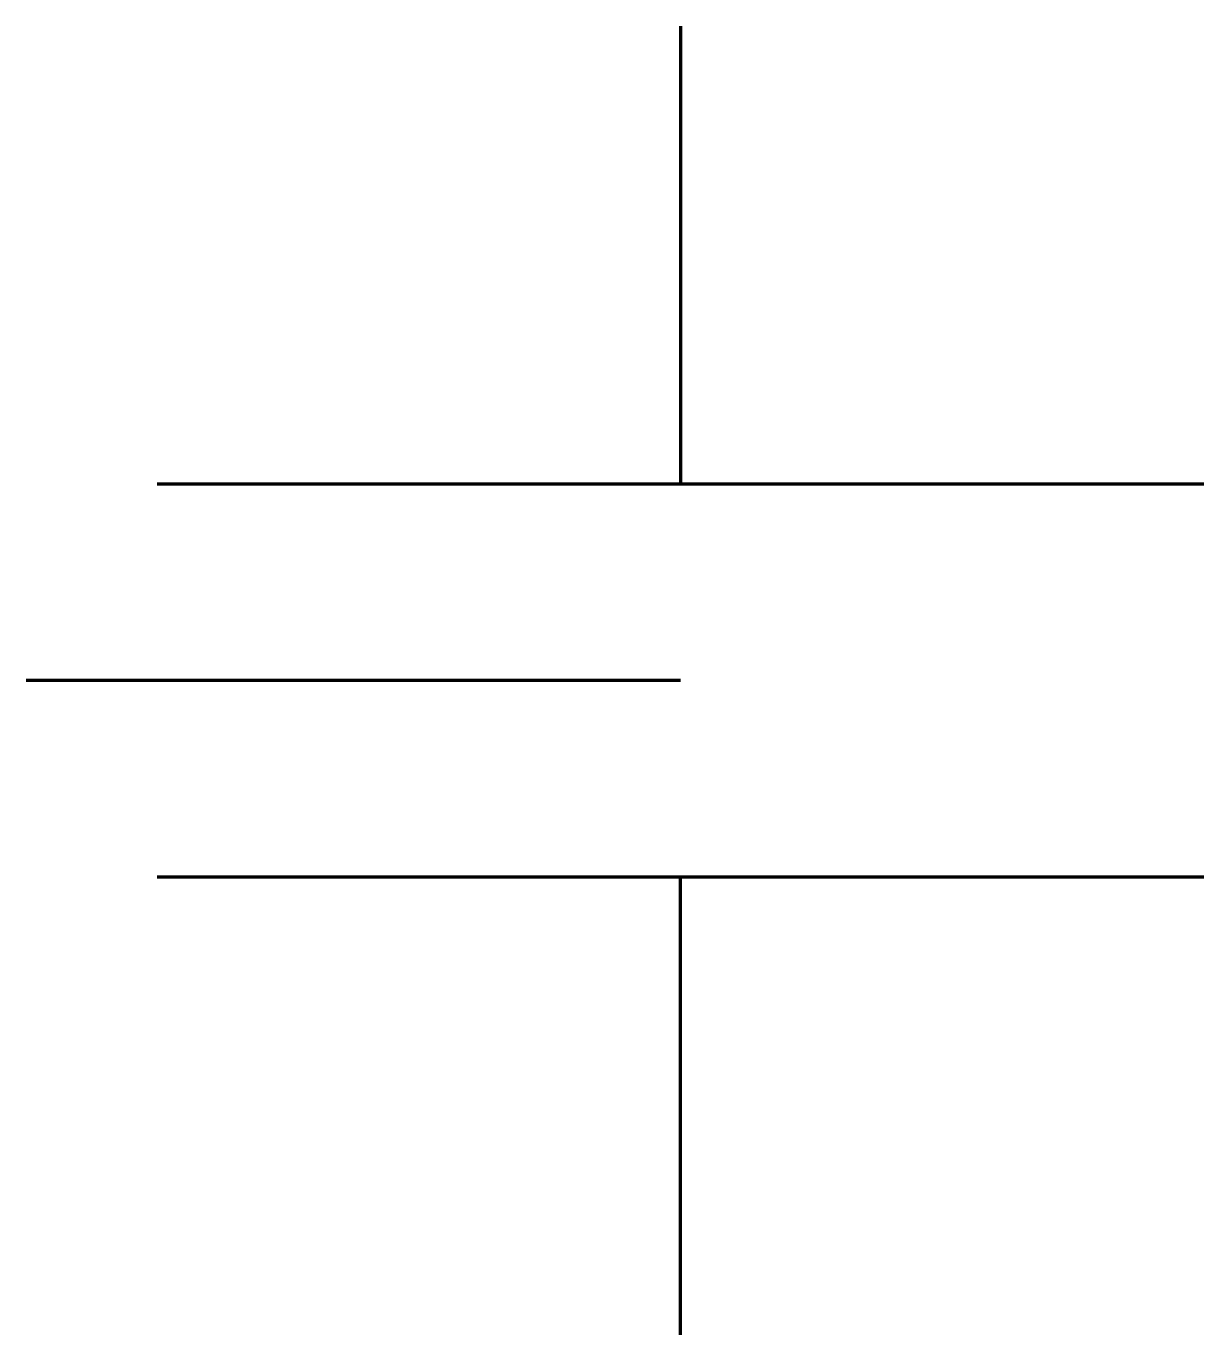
# Model space of a CAD drawing. Header units: millimetres. Extents: x 0 to 9, y -5 to 5.
import ezdxf

# ---------------------------------------------------------------- set-up
doc = ezdxf.new("R2010")
doc.units = ezdxf.units.MM
doc.layers.get('0').update_dxf_attribs({"linetype": 'CONTINUOUS', "lineweight": 0})

msp = doc.modelspace()

# ---------------------------------------------------------------- linework, layer by layer
at = {"color": 7, "linetype": 'CONTINUOUS', "lineweight": 70}
for p, q in [((5, 5), (5, 1.5)), ((9, 1.5), (1, 1.5)), ((5, 0), (0, 0)), ((1, -1.5), (9, -1.5)), ((5, -5), (5, -1.5))]:
    msp.add_line(p, q, dxfattribs=at)

doc.saveas('drawing.dxf')
